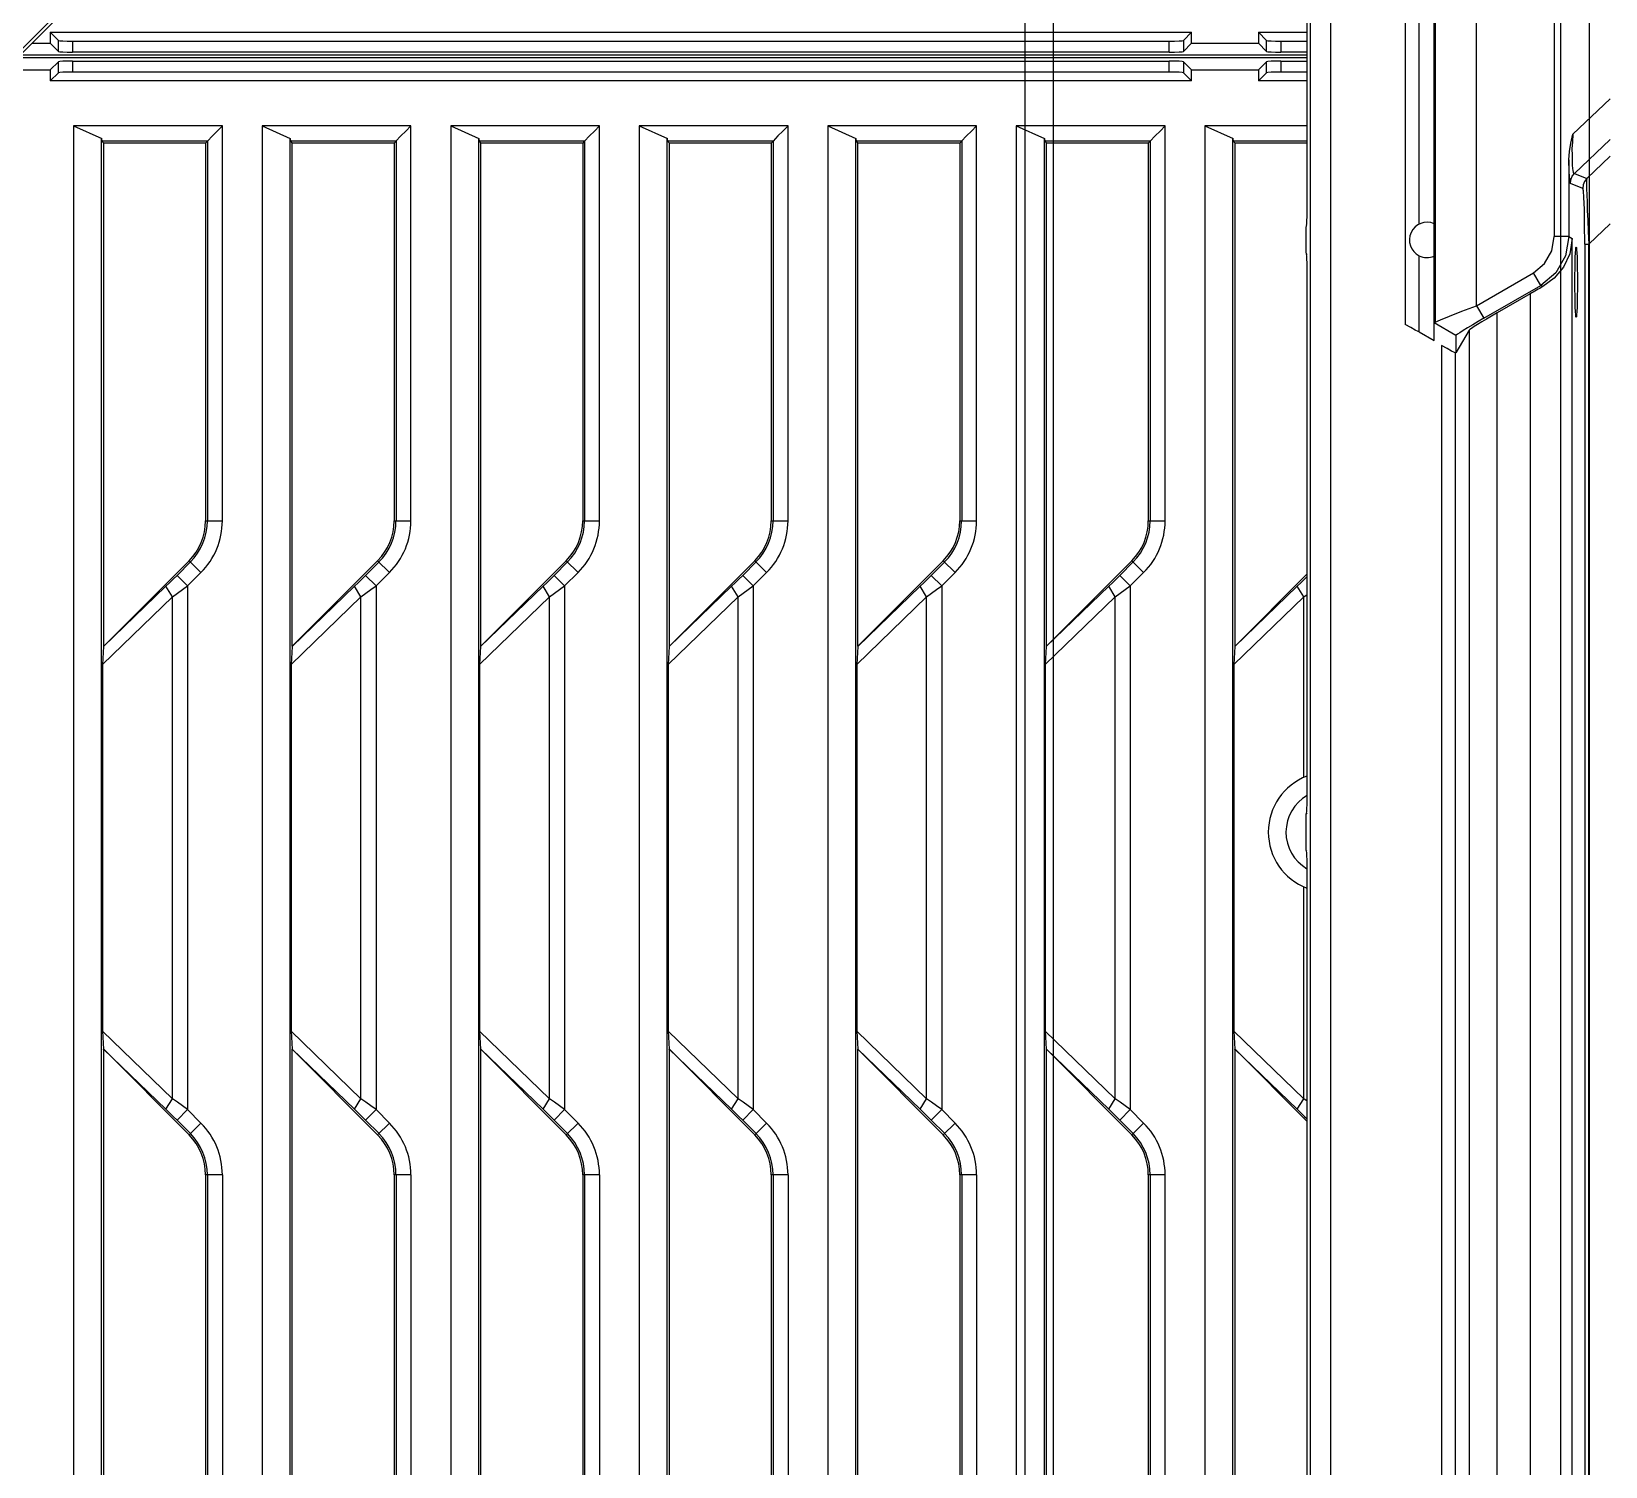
# Model space of a CAD drawing. Header units: millimetres. Extents: x -3132 to 28633, y 682 to 5849.
# Drawn here: x 23448.9 to 23560.6, y 3235.7 to 3337.5 of the extents above; entities that cross this region are included whole.
import ezdxf

# ---------------------------------------------------------------- set-up
doc = ezdxf.new("R2010")
doc.units = ezdxf.units.MM

# ---------------------------------------------------------------- blocks, each defined once
blk = doc.blocks.new('rtjg')
at = {"linetype": 'Continuous'}
for p, q in [((18622.74, 2010.34), (18703.24, 2090.84)), ((18703.99, 2091.29), (18622.97, 2010.27)), ((18719.54, 2082.29), (18719.54, 1838.49)), ((18718.12, 1838.49), (18718.12, 2077.42)), ((18726.89, 1993.68), (18726.89, 2033.94)), ((18724.84, 2032.79), (18724.84, 1994.82)), ((18726.96, 2032.65), (18726.96, 1994.97)), ((18729.89, 1996.14), (18729.89, 2031.48)), ((18735.42, 2026.57), (18735.42, 2001.04)), ((18717.89, 2002.83), (18717.89, 2024.79)), ((18725.83, 2001.93), (18725.83, 2025.69)), ((18627.45, 2014.75), (18628.77, 2014.75)), ((18628.77, 2015.53), (18709.69, 2015.53)), ((18628.77, 2015.53), (18629.34, 2014.96)), ((18628.77, 2015.53), (18628.77, 2014.75)), ((18628.77, 2014.75), (18629.34, 2014.18)), ((18629.34, 2014.18), (18629.34, 2014.96)), ((18630.34, 2014.91), (18708.12, 2014.91)), ((18630.34, 2014.91), (18630.34, 2014.13)), ((18708.12, 2014.13), (18708.12, 2014.91)), ((18709.69, 2015.53), (18709.12, 2014.96)), ((18709.12, 2014.96), (18709.12, 2014.18)), ((18709.69, 2014.75), (18709.12, 2014.18)), ((18709.69, 2014.75), (18709.69, 2015.53)), ((18709.69, 2014.75), (18714.45, 2014.75)), ((18714.45, 2015.53), (18717.89, 2015.53)), ((18714.45, 2015.53), (18715.02, 2014.96)), ((18714.45, 2015.53), (18714.45, 2014.75)), ((18714.45, 2014.75), (18715.02, 2014.18)), ((18715.02, 2014.18), (18715.02, 2014.96)), ((18716.02, 2014.91), (18717.89, 2014.91)), ((18716.02, 2014.91), (18716.02, 2014.13)), ((18717.89, 2013.71), (18626.41, 2013.71)), ((18717.89, 2013.91), (18626.61, 2013.91)), ((18708.12, 2014.13), (18630.34, 2014.13)), ((18717.89, 2014.13), (18716.02, 2014.13)), ((18625.57, 2012.87), (18628.77, 2012.87)), ((18628.77, 2012.87), (18629.34, 2013.44)), ((18628.77, 2012.87), (18628.77, 2012.09)), ((18628.77, 2012.09), (18629.34, 2012.66)), ((18629.34, 2012.66), (18629.34, 2013.44)), ((18630.34, 2013.49), (18708.12, 2013.49)), ((18630.34, 2013.49), (18630.34, 2012.71)), ((18708.12, 2012.71), (18630.34, 2012.71)), ((18708.12, 2012.71), (18708.12, 2013.49)), ((18709.69, 2012.87), (18709.12, 2013.44)), ((18709.12, 2013.44), (18709.12, 2012.66)), ((18709.69, 2012.09), (18709.12, 2012.66)), ((18709.69, 2012.87), (18714.45, 2012.87)), ((18709.69, 2012.09), (18709.69, 2012.87)), ((18714.45, 2012.87), (18715.02, 2013.44)), ((18714.45, 2012.87), (18714.45, 2012.09)), ((18714.45, 2012.09), (18715.02, 2012.66)), ((18715.02, 2012.66), (18715.02, 2013.44)), ((18716.02, 2013.49), (18717.89, 2013.49)), ((18716.02, 2013.49), (18716.02, 2012.71)), ((18717.89, 2012.71), (18716.02, 2012.71)), ((18709.69, 2012.09), (18628.77, 2012.09)), ((18717.89, 2012.09), (18714.45, 2012.09)), ((18736.74, 2008.3), (18739.39, 2010.81)), ((18640.97, 2008.9), (18630.42, 2008.9)), ((18630.42, 2008.9), (18632.42, 2007.99)), ((18630.42, 2008.9), (18630.42, 1785.31)), ((18632.41, 2007.99), (18632.43, 2007.81)), ((18632.41, 1785.31), (18632.41, 2007.99)), ((18640.97, 1980.89), (18640.97, 2008.9)), ((18654.34, 2008.9), (18643.79, 2008.9)), ((18643.79, 2008.9), (18645.79, 2007.99)), ((18643.79, 2008.9), (18643.79, 1785.31)), ((18645.78, 2007.99), (18645.8, 2007.81)), ((18645.78, 1785.31), (18645.78, 2007.99)), ((18654.34, 1980.89), (18654.34, 2008.9)), ((18667.71, 2008.9), (18657.16, 2008.9)), ((18657.16, 2008.9), (18659.16, 2007.99)), ((18657.16, 2008.9), (18657.16, 1785.31)), ((18659.15, 2007.99), (18659.17, 2007.81)), ((18659.15, 1785.31), (18659.15, 2007.99)), ((18667.71, 1980.89), (18667.71, 2008.9)), ((18681.08, 2008.9), (18670.53, 2008.9)), ((18670.53, 2008.9), (18672.53, 2007.99)), ((18670.53, 2008.9), (18670.53, 1785.31)), ((18672.52, 2007.99), (18672.54, 2007.81)), ((18672.52, 1785.31), (18672.52, 2007.99)), ((18681.08, 1980.89), (18681.08, 2008.9)), ((18694.45, 2008.9), (18683.9, 2008.9)), ((18683.9, 2008.9), (18685.9, 2007.99)), ((18683.9, 2008.9), (18683.9, 1785.7)), ((18685.89, 2007.99), (18685.91, 2007.81)), ((18685.89, 1786.87), (18685.89, 2007.99)), ((18694.45, 1980.89), (18694.45, 2008.9)), ((18707.82, 2008.9), (18697.27, 2008.9)), ((18697.27, 2008.9), (18699.27, 2007.99)), ((18697.27, 2008.9), (18697.27, 1798.19)), ((18699.26, 2007.99), (18699.28, 2007.81)), ((18699.26, 1800.18), (18699.26, 2007.99)), ((18707.82, 1980.89), (18707.82, 2008.9)), ((18717.89, 2008.9), (18710.64, 2008.9)), ((18710.64, 2008.9), (18712.64, 2007.99)), ((18710.64, 2008.9), (18710.64, 1809.44)), ((18712.63, 2007.99), (18712.65, 2007.81)), ((18712.63, 1813.55), (18712.63, 2007.99)), ((18632.43, 2007.81), (18632.56, 2007.68)), ((18639.78, 2007.68), (18632.56, 2007.68)), ((18632.56, 1972.01), (18632.56, 2007.68)), ((18639.87, 2007.77), (18639.78, 2007.68)), ((18639.78, 2007.68), (18639.78, 1980.89)), ((18639.91, 2007.81), (18639.87, 2007.77)), ((18639.92, 2007.82), (18639.92, 1980.89)), ((18645.8, 2007.81), (18645.93, 2007.68)), ((18653.15, 2007.68), (18645.93, 2007.68)), ((18645.93, 1972.01), (18645.93, 2007.68)), ((18653.24, 2007.77), (18653.15, 2007.68)), ((18653.15, 2007.68), (18653.15, 1980.89)), ((18653.28, 2007.81), (18653.24, 2007.77)), ((18653.29, 2007.82), (18653.29, 1980.89)), ((18659.17, 2007.81), (18659.3, 2007.68)), ((18666.52, 2007.68), (18659.3, 2007.68)), ((18659.3, 1972.01), (18659.3, 2007.68)), ((18666.61, 2007.77), (18666.52, 2007.68)), ((18666.52, 2007.68), (18666.52, 1980.89)), ((18666.65, 2007.81), (18666.61, 2007.77)), ((18666.66, 2007.82), (18666.66, 1980.89)), ((18672.54, 2007.81), (18672.67, 2007.68)), ((18679.89, 2007.68), (18672.67, 2007.68)), ((18672.67, 1972.01), (18672.67, 2007.68)), ((18679.98, 2007.77), (18679.89, 2007.68)), ((18679.89, 2007.68), (18679.89, 1980.89)), ((18680.02, 2007.81), (18679.98, 2007.77)), ((18680.03, 2007.82), (18680.03, 1980.89)), ((18685.91, 2007.81), (18686.04, 2007.68)), ((18693.26, 2007.68), (18686.04, 2007.68)), ((18686.04, 1972.01), (18686.04, 2007.68)), ((18693.35, 2007.77), (18693.26, 2007.68)), ((18693.26, 2007.68), (18693.26, 1980.89)), ((18693.39, 2007.81), (18693.35, 2007.77)), ((18693.4, 2007.82), (18693.4, 1980.89)), ((18699.28, 2007.81), (18699.41, 2007.68)), ((18706.63, 2007.68), (18699.41, 2007.68)), ((18699.41, 1972.01), (18699.41, 2007.68)), ((18706.72, 2007.77), (18706.63, 2007.68)), ((18706.63, 2007.68), (18706.63, 1980.89)), ((18706.76, 2007.81), (18706.72, 2007.77)), ((18706.77, 2007.82), (18706.77, 1980.89)), ((18712.65, 2007.81), (18712.78, 2007.68)), ((18717.89, 2007.68), (18712.78, 2007.68)), ((18712.78, 1972.01), (18712.78, 2007.68)), ((18739.39, 2007.94), (18736.85, 2005.53)), ((18736.45, 2006.49), (18736.45, 2001.04)), ((18737.73, 2005.17), (18739.39, 2006.75)), ((18737.43, 2004.46), (18736.56, 2004.82)), ((18736.85, 2005.53), (18737.73, 2005.17)), ((18717.82, 2001.74), (18717.86, 2001.84)), ((18717.82, 1999.87), (18717.82, 2001.74)), ((18739.39, 2001.94), (18737.87, 2000.5)), ((18736.45, 2001.04), (18735.42, 2001.04)), ((18736.45, 2001.04), (18736.69, 2000.91)), ((18736.69, 1801.59), (18736.69, 2000.91)), ((18737.58, 2000.5), (18737.87, 2000.5)), ((18737.58, 2000.5), (18737.58, 1791.5)), ((18737.87, 1791.54), (18737.87, 2000.5)), ((18717.82, 1999.87), (18717.86, 1999.78)), ((18725.83, 1994.29), (18725.83, 1999.69)), ((18717.89, 1961.16), (18717.89, 1998.79)), ((18729.89, 1996.14), (18733.94, 1998.48)), ((18734.46, 1997.58), (18733.94, 1998.48)), ((18730.41, 1995.25), (18734.46, 1997.58)), ((18733.7, 1996.98), (18731.37, 1995.64)), ((18733.7, 1996.98), (18733.7, 1801.59)), ((18734.6, 1997.5), (18734.46, 1997.58)), ((18729.89, 1996.14), (18730.41, 1995.25)), ((18728.44, 1994.03), (18726.89, 1994.93)), ((18726.96, 1994.97), (18727.34, 1995.14)), ((18731.37, 1803.91), (18731.37, 1995.64)), ((18725.83, 1994.29), (18726.89, 1993.68)), ((18729.37, 1994.41), (18728.44, 1992.8)), ((18728.44, 1994.03), (18728.44, 1992.8)), ((18729.37, 1994.41), (18729.37, 1806.01)), ((18727.42, 1993.33), (18727.42, 1830.61)), ((18728.44, 1992.8), (18728.42, 1992.79)), ((18728.42, 1830.61), (18728.42, 1992.79)), ((18639.78, 1980.89), (18640.97, 1980.89)), ((18653.15, 1980.89), (18654.34, 1980.89)), ((18666.52, 1980.89), (18667.71, 1980.89)), ((18679.89, 1980.89), (18681.08, 1980.89)), ((18693.26, 1980.89), (18694.45, 1980.89)), ((18706.63, 1980.89), (18707.82, 1980.89)), ((18638.61, 1978.06), (18632.56, 1972.01)), ((18638.71, 1977.97), (18637.76, 1977.02)), ((18639.45, 1977.22), (18638.61, 1978.06)), ((18651.98, 1978.06), (18645.93, 1972.01)), ((18652.08, 1977.97), (18651.13, 1977.02)), ((18652.82, 1977.22), (18651.98, 1978.06)), ((18665.35, 1978.06), (18659.3, 1972.01)), ((18665.45, 1977.97), (18664.5, 1977.02)), ((18666.19, 1977.22), (18665.35, 1978.06)), ((18678.72, 1978.06), (18672.67, 1972.01)), ((18678.82, 1977.97), (18677.87, 1977.02)), ((18679.56, 1977.22), (18678.72, 1978.06)), ((18692.09, 1978.06), (18686.04, 1972.01)), ((18692.19, 1977.97), (18691.24, 1977.02)), ((18692.93, 1977.22), (18692.09, 1978.06)), ((18705.46, 1978.06), (18699.41, 1972.01)), ((18705.56, 1977.97), (18704.61, 1977.02)), ((18706.3, 1977.22), (18705.46, 1978.06)), ((18637.76, 1977.02), (18638.5, 1976.27)), ((18638.5, 1976.27), (18639.45, 1977.22)), ((18651.13, 1977.02), (18651.87, 1976.27)), ((18651.87, 1976.27), (18652.82, 1977.22)), ((18664.5, 1977.02), (18665.24, 1976.27)), ((18665.24, 1976.27), (18666.19, 1977.22)), ((18677.87, 1977.02), (18678.61, 1976.27)), ((18678.61, 1976.27), (18679.56, 1977.22)), ((18691.24, 1977.02), (18691.98, 1976.27)), ((18691.98, 1976.27), (18692.93, 1977.22)), ((18704.61, 1977.02), (18705.35, 1976.27)), ((18705.35, 1976.27), (18706.3, 1977.22)), ((18717.89, 1977.12), (18712.78, 1972.01)), ((18636.97, 1976.25), (18632.54, 1971.97)), ((18637.43, 1975.5), (18636.97, 1976.25)), ((18638.5, 1976.27), (18638.5, 1939.13)), ((18650.34, 1976.25), (18645.91, 1971.97)), ((18650.8, 1975.5), (18650.34, 1976.25)), ((18651.87, 1976.27), (18651.87, 1939.13)), ((18663.71, 1976.25), (18659.28, 1971.97)), ((18664.17, 1975.5), (18663.71, 1976.25)), ((18665.24, 1976.27), (18665.24, 1939.13)), ((18677.08, 1976.25), (18672.65, 1971.97)), ((18677.54, 1975.5), (18677.08, 1976.25)), ((18678.61, 1976.27), (18678.61, 1939.13)), ((18690.45, 1976.25), (18686.02, 1971.97)), ((18690.91, 1975.5), (18690.45, 1976.25)), ((18691.98, 1976.27), (18691.98, 1939.13)), ((18703.82, 1976.25), (18699.39, 1971.97)), ((18704.28, 1975.5), (18703.82, 1976.25)), ((18705.35, 1976.27), (18705.35, 1939.13)), ((18717.19, 1976.25), (18712.76, 1971.97)), ((18717.65, 1975.5), (18717.19, 1976.25)), ((18717.65, 1975.5), (18717.89, 1975.67)), ((18632.47, 1970.71), (18637.43, 1975.5)), ((18637.43, 1939.9), (18637.43, 1975.5)), ((18645.84, 1970.71), (18650.8, 1975.5)), ((18650.8, 1939.9), (18650.8, 1975.5)), ((18659.21, 1970.71), (18664.17, 1975.5)), ((18664.17, 1939.9), (18664.17, 1975.5)), ((18672.58, 1970.71), (18677.54, 1975.5)), ((18677.54, 1939.9), (18677.54, 1975.5)), ((18685.95, 1970.71), (18690.91, 1975.5)), ((18690.91, 1939.9), (18690.91, 1975.5)), ((18699.32, 1970.71), (18704.28, 1975.5)), ((18704.28, 1939.9), (18704.28, 1975.5)), ((18712.69, 1970.71), (18717.65, 1975.5)), ((18717.65, 1962.69), (18717.65, 1975.5)), ((18632.54, 1971.97), (18632.47, 1970.71)), ((18632.56, 1972), (18632.54, 1971.97)), ((18645.91, 1971.97), (18645.84, 1970.71)), ((18645.93, 1972), (18645.91, 1971.97)), ((18659.28, 1971.97), (18659.21, 1970.71)), ((18659.3, 1972), (18659.28, 1971.97)), ((18672.65, 1971.97), (18672.58, 1970.71)), ((18672.67, 1972), (18672.65, 1971.97)), ((18686.02, 1971.97), (18685.95, 1970.71)), ((18686.04, 1972), (18686.02, 1971.97)), ((18699.39, 1971.97), (18699.32, 1970.71)), ((18699.41, 1972), (18699.39, 1971.97)), ((18712.76, 1971.97), (18712.69, 1970.71)), ((18712.78, 1972), (18712.76, 1971.97)), ((18632.47, 1970.71), (18632.47, 1944.7)), ((18645.84, 1970.71), (18645.84, 1944.7)), ((18659.21, 1970.71), (18659.21, 1944.7)), ((18672.58, 1970.71), (18672.58, 1944.7)), ((18685.95, 1970.71), (18685.95, 1944.7)), ((18699.32, 1970.71), (18699.32, 1944.7)), ((18712.69, 1970.71), (18712.69, 1944.7)), ((18717.86, 1960.17), (18717.82, 1960.11)), ((18717.82, 1957.51), (18717.82, 1960.11)), ((18717.86, 1957.45), (18717.82, 1957.51)), ((18717.89, 1821.29), (18717.89, 1956.46)), ((18717.65, 1939.9), (18717.65, 1954.93)), ((18637.43, 1939.9), (18632.47, 1944.7)), ((18632.47, 1944.7), (18632.54, 1943.43)), ((18650.8, 1939.9), (18645.84, 1944.7)), ((18645.84, 1944.7), (18645.91, 1943.43)), ((18664.17, 1939.9), (18659.21, 1944.7)), ((18659.21, 1944.7), (18659.28, 1943.43)), ((18677.54, 1939.9), (18672.58, 1944.7)), ((18672.58, 1944.7), (18672.65, 1943.43)), ((18690.91, 1939.9), (18685.95, 1944.7)), ((18685.95, 1944.7), (18686.02, 1943.43)), ((18704.28, 1939.9), (18699.32, 1944.7)), ((18699.32, 1944.7), (18699.39, 1943.43)), ((18717.65, 1939.9), (18712.69, 1944.7)), ((18712.69, 1944.7), (18712.76, 1943.43)), ((18632.55, 1943.43), (18636.97, 1939.16)), ((18632.56, 1943.41), (18638.61, 1937.34)), ((18632.56, 1834.22), (18632.56, 1943.41)), ((18645.92, 1943.43), (18650.34, 1939.16)), ((18645.93, 1943.41), (18651.98, 1937.34)), ((18645.93, 1834.22), (18645.93, 1943.41)), ((18659.29, 1943.43), (18663.71, 1939.16)), ((18659.3, 1943.41), (18665.35, 1937.34)), ((18659.3, 1834.22), (18659.3, 1943.41)), ((18672.66, 1943.43), (18677.08, 1939.16)), ((18672.67, 1943.41), (18678.72, 1937.34)), ((18672.67, 1834.22), (18672.67, 1943.41)), ((18686.03, 1943.43), (18690.45, 1939.16)), ((18686.04, 1943.41), (18692.09, 1937.34)), ((18686.04, 1834.22), (18686.04, 1943.41)), ((18699.4, 1943.43), (18703.82, 1939.16)), ((18699.41, 1943.41), (18705.46, 1937.34)), ((18699.41, 1834.22), (18699.41, 1943.41)), ((18712.77, 1943.43), (18717.19, 1939.16)), ((18712.78, 1943.41), (18717.89, 1938.29)), ((18712.78, 1834.22), (18712.78, 1943.41)), ((18636.97, 1939.16), (18637.43, 1939.9)), ((18650.34, 1939.16), (18650.8, 1939.9)), ((18663.71, 1939.16), (18664.17, 1939.9)), ((18677.08, 1939.16), (18677.54, 1939.9)), ((18690.45, 1939.16), (18690.91, 1939.9)), ((18703.82, 1939.16), (18704.28, 1939.9)), ((18717.19, 1939.16), (18717.65, 1939.9)), ((18717.89, 1939.74), (18717.65, 1939.9)), ((18638.5, 1939.13), (18637.76, 1938.39)), ((18639.45, 1938.18), (18638.5, 1939.13)), ((18651.87, 1939.13), (18651.13, 1938.39)), ((18652.82, 1938.18), (18651.87, 1939.13)), ((18665.24, 1939.13), (18664.5, 1938.39)), ((18666.19, 1938.18), (18665.24, 1939.13)), ((18678.61, 1939.13), (18677.87, 1938.39)), ((18679.56, 1938.18), (18678.61, 1939.13)), ((18691.98, 1939.13), (18691.24, 1938.39)), ((18692.93, 1938.18), (18691.98, 1939.13)), ((18705.35, 1939.13), (18704.61, 1938.39)), ((18706.3, 1938.18), (18705.35, 1939.13)), ((18637.76, 1938.39), (18638.71, 1937.44)), ((18638.61, 1937.34), (18639.45, 1938.18)), ((18651.13, 1938.39), (18652.08, 1937.44)), ((18651.98, 1937.34), (18652.82, 1938.18)), ((18664.5, 1938.39), (18665.45, 1937.44)), ((18665.35, 1937.34), (18666.19, 1938.18)), ((18677.87, 1938.39), (18678.82, 1937.44)), ((18678.72, 1937.34), (18679.56, 1938.18)), ((18691.24, 1938.39), (18692.19, 1937.44)), ((18692.09, 1937.34), (18692.93, 1938.18)), ((18704.61, 1938.39), (18705.56, 1937.44)), ((18705.46, 1937.34), (18706.3, 1938.18)), ((18640.97, 1934.51), (18639.78, 1934.51)), ((18639.78, 1934.51), (18639.78, 1843.11)), ((18639.92, 1934.51), (18639.92, 1843.11)), ((18640.97, 1934.51), (18640.97, 1843.11)), ((18654.34, 1934.51), (18653.15, 1934.51)), ((18653.15, 1934.51), (18653.15, 1843.11)), ((18653.29, 1934.51), (18653.29, 1843.11)), ((18654.34, 1934.51), (18654.34, 1843.11)), ((18667.71, 1934.51), (18666.52, 1934.51)), ((18666.52, 1934.51), (18666.52, 1843.11)), ((18666.66, 1934.51), (18666.66, 1843.11)), ((18667.71, 1934.51), (18667.71, 1843.11)), ((18681.08, 1934.51), (18679.89, 1934.51)), ((18679.89, 1934.51), (18679.89, 1843.11)), ((18680.03, 1934.51), (18680.03, 1843.11)), ((18681.08, 1934.51), (18681.08, 1843.11)), ((18694.45, 1934.51), (18693.26, 1934.51)), ((18693.26, 1934.51), (18693.26, 1843.11)), ((18693.4, 1934.51), (18693.4, 1843.11)), ((18694.45, 1934.51), (18694.45, 1843.11)), ((18707.82, 1934.51), (18706.63, 1934.51)), ((18706.63, 1934.51), (18706.63, 1843.11)), ((18706.77, 1934.51), (18706.77, 1843.11)), ((18707.82, 1843.11), (18707.82, 1934.51))]:
    blk.add_line(p, q, dxfattribs=at)
for points in [[(18640.97, 2008.9), (18640.61, 2008.53), (18640.26, 2008.18), (18639.91, 2007.82)], [(18654.34, 2008.9), (18653.98, 2008.53), (18653.63, 2008.18), (18653.28, 2007.82)], [(18667.71, 2008.9), (18667.35, 2008.53), (18667, 2008.18), (18666.65, 2007.82)], [(18681.08, 2008.9), (18680.72, 2008.53), (18680.37, 2008.18), (18680.02, 2007.82)], [(18694.45, 2008.9), (18694.09, 2008.53), (18693.74, 2008.18), (18693.39, 2007.82)], [(18707.82, 2008.9), (18707.46, 2008.53), (18707.11, 2008.18), (18706.76, 2007.82)], [(18736.45, 2006.49), (18736.49, 2007.08), (18736.59, 2007.68), (18736.74, 2008.3)], [(18736.74, 2008.3), (18736.7, 2007.76), (18736.67, 2007.26), (18736.68, 2006.82), (18736.68, 2006.44), (18736.69, 2006.11), (18736.71, 2005.88), (18736.74, 2005.72), (18736.76, 2005.62), (18736.77, 2005.54), (18736.81, 2005.52), (18736.85, 2005.53)], [(18639.91, 2007.82), (18637.44, 2007.82), (18634.94, 2007.81), (18632.43, 2007.81)], [(18653.28, 2007.82), (18650.81, 2007.82), (18648.31, 2007.81), (18645.8, 2007.81)], [(18666.65, 2007.82), (18664.18, 2007.82), (18661.68, 2007.81), (18659.17, 2007.81)], [(18680.02, 2007.82), (18677.55, 2007.82), (18675.05, 2007.81), (18672.54, 2007.81)], [(18693.39, 2007.82), (18690.92, 2007.82), (18688.42, 2007.81), (18685.91, 2007.81)], [(18706.76, 2007.82), (18704.29, 2007.82), (18701.79, 2007.81), (18699.28, 2007.81)], [(18717.89, 2007.82), (18715.16, 2007.81), (18712.65, 2007.81)], [(18736.56, 2004.82), (18736.51, 2005.05), (18736.48, 2005.63), (18736.45, 2006.49)], [(18736.56, 2004.82), (18736.6, 2005.08), (18736.69, 2005.32), (18736.85, 2005.53)], [(18737.73, 2005.17), (18737.57, 2004.96), (18737.47, 2004.72), (18737.43, 2004.46)], [(18737.73, 2005.17), (18737.71, 2005.03), (18737.71, 2004.78), (18737.71, 2004.43), (18737.72, 2004), (18737.74, 2003.49), (18737.76, 2002.89), (18737.79, 2002.2), (18737.82, 2001.4), (18737.87, 2000.5)], [(18737.58, 2000.5), (18737.57, 2001.92), (18737.55, 2003), (18737.52, 2003.81), (18737.48, 2004.28), (18737.43, 2004.46)], [(18733.94, 1998.48), (18734.72, 1999.14), (18735.24, 2000.03), (18735.42, 2001.04)], [(18736.45, 2001.04), (18736.21, 1999.68), (18735.52, 1998.48), (18734.46, 1997.58)], [(18736.69, 2000.91), (18736.51, 1999.83), (18736.06, 1998.87), (18735.4, 1998.09), (18734.6, 1997.5)], [(18727.34, 1995.14), (18727.99, 1995.41), (18728.87, 1995.75), (18729.89, 1996.14)], [(18725.84, 1994.29), (18725.76, 1994.32), (18725.56, 1994.42), (18725.24, 1994.59), (18724.84, 1994.82)], [(18726.96, 1994.97), (18726.94, 1994.96), (18726.92, 1994.95), (18726.89, 1994.95)], [(18730.41, 1995.25), (18730.02, 1995.02), (18729.63, 1994.79), (18729.27, 1994.57), (18728.96, 1994.38), (18728.72, 1994.23), (18728.56, 1994.13), (18728.46, 1994.06), (18728.44, 1994.03)], [(18728.42, 1992.79), (18728.33, 1992.83), (18728.13, 1992.93), (18727.82, 1993.11), (18727.42, 1993.33)], [(18637.76, 1977.02), (18637.49, 1976.75), (18637.23, 1976.49), (18636.97, 1976.25)], [(18651.13, 1977.02), (18650.86, 1976.75), (18650.6, 1976.49), (18650.34, 1976.25)], [(18664.5, 1977.02), (18664.23, 1976.75), (18663.97, 1976.49), (18663.71, 1976.25)], [(18677.87, 1977.02), (18677.6, 1976.75), (18677.34, 1976.49), (18677.08, 1976.25)], [(18691.24, 1977.02), (18690.97, 1976.75), (18690.71, 1976.49), (18690.45, 1976.25)], [(18704.61, 1977.02), (18704.34, 1976.75), (18704.08, 1976.49), (18703.82, 1976.25)], [(18717.89, 1976.93), (18717.71, 1976.75), (18717.45, 1976.49), (18717.19, 1976.25)], [(18637.43, 1975.5), (18637.78, 1975.75), (18638.14, 1976.01), (18638.5, 1976.27)], [(18650.8, 1975.5), (18651.15, 1975.75), (18651.51, 1976.01), (18651.87, 1976.27)], [(18664.17, 1975.5), (18664.52, 1975.75), (18664.88, 1976.01), (18665.24, 1976.27)], [(18677.54, 1975.5), (18677.89, 1975.75), (18678.25, 1976.01), (18678.61, 1976.27)], [(18690.91, 1975.5), (18691.26, 1975.75), (18691.62, 1976.01), (18691.98, 1976.27)], [(18704.28, 1975.5), (18704.63, 1975.75), (18704.99, 1976.01), (18705.35, 1976.27)], [(18632.55, 1943.4), (18632.55, 1943.41), (18632.55, 1943.42), (18632.55, 1943.43)], [(18645.92, 1943.4), (18645.92, 1943.41), (18645.92, 1943.42), (18645.92, 1943.43)], [(18659.29, 1943.4), (18659.29, 1943.41), (18659.29, 1943.42), (18659.29, 1943.43)], [(18672.66, 1943.4), (18672.66, 1943.41), (18672.66, 1943.42), (18672.66, 1943.43)], [(18686.03, 1943.4), (18686.03, 1943.41), (18686.03, 1943.42), (18686.03, 1943.43)], [(18712.77, 1943.4), (18712.77, 1943.41), (18712.77, 1943.42), (18712.77, 1943.43)], [(18638.5, 1939.13), (18638.14, 1939.4), (18637.78, 1939.65), (18637.43, 1939.9)], [(18651.87, 1939.13), (18651.51, 1939.4), (18651.15, 1939.65), (18650.8, 1939.9)], [(18665.24, 1939.13), (18664.88, 1939.4), (18664.52, 1939.65), (18664.17, 1939.9)], [(18678.61, 1939.13), (18678.25, 1939.4), (18677.89, 1939.65), (18677.54, 1939.9)], [(18691.98, 1939.13), (18691.62, 1939.4), (18691.26, 1939.65), (18690.91, 1939.9)], [(18705.35, 1939.13), (18704.99, 1939.4), (18704.63, 1939.65), (18704.28, 1939.9)], [(18636.97, 1939.16), (18637.23, 1938.91), (18637.49, 1938.65), (18637.76, 1938.39)], [(18650.34, 1939.16), (18650.6, 1938.91), (18650.86, 1938.65), (18651.13, 1938.39)], [(18663.71, 1939.16), (18663.97, 1938.91), (18664.23, 1938.65), (18664.5, 1938.39)], [(18677.08, 1939.16), (18677.34, 1938.91), (18677.6, 1938.65), (18677.87, 1938.39)], [(18690.45, 1939.16), (18690.71, 1938.91), (18690.97, 1938.65), (18691.24, 1938.39)], [(18703.82, 1939.16), (18704.08, 1938.91), (18704.34, 1938.65), (18704.61, 1938.39)], [(18717.19, 1939.16), (18717.45, 1938.91), (18717.71, 1938.65), (18717.89, 1938.47)]]:
    blk.add_lwpolyline(points, dxfattribs=at)
for centre, radius, start, end in [((18726.39, 2000.81), 1.25, 66.4218, 243.5156), ((18726.39, 2000.81), 1.25, 243.5772, 293.5782), ((18635.78, 1980.89), 4, 314.9993, 360), ((18635.78, 1980.89), 4.13, 315, 0), ((18635.78, 1980.89), 5.19, 315, 360), ((18649.15, 1980.89), 4, 314.9993, 360), ((18649.15, 1980.89), 4.13, 315, 0), ((18649.15, 1980.89), 5.19, 315, 360), ((18662.52, 1980.89), 4, 314.9993, 360), ((18662.52, 1980.89), 4.13, 315, 0), ((18662.52, 1980.89), 5.19, 315, 360), ((18675.89, 1980.89), 4, 314.9993, 360), ((18675.89, 1980.89), 4.13, 315, 0), ((18675.89, 1980.89), 5.19, 315, 360), ((18689.26, 1980.89), 4, 314.9993, 360), ((18689.26, 1980.89), 4.13, 315, 0), ((18689.26, 1980.89), 5.19, 315, 360), ((18702.63, 1980.89), 4, 314.9993, 360), ((18702.63, 1980.89), 4.13, 315, 0), ((18702.63, 1980.89), 5.19, 315, 360), ((18719.39, 1958.81), 4.25, 110.8833, 249.1187), ((18719.39, 1958.81), 3, 119.714, 239.8218), ((18635.78, 1934.51), 5.19, 0, 45), ((18649.15, 1934.51), 5.19, 0, 45), ((18662.52, 1934.51), 5.19, 0, 45), ((18675.89, 1934.51), 5.19, 0, 45), ((18689.26, 1934.51), 5.19, 0, 45), ((18702.63, 1934.51), 5.19, 0, 45), ((18635.78, 1934.51), 4, 0, 45.0007), ((18635.78, 1934.51), 4.13, 0, 45), ((18649.15, 1934.51), 4, 0, 45.0007), ((18649.15, 1934.51), 4.13, 0, 45), ((18662.52, 1934.51), 4, 0, 45.0007), ((18662.52, 1934.51), 4.13, 0, 45), ((18675.89, 1934.51), 4, 0, 45.0007), ((18675.89, 1934.51), 4.13, 0, 45), ((18689.26, 1934.51), 4, 0, 45.0007), ((18689.26, 1934.51), 4.13, 0, 45), ((18702.63, 1934.51), 4, 0, 45.0007), ((18702.63, 1934.51), 4.13, 0, 45)]:
    blk.add_arc(centre, radius, start, end, dxfattribs=at)
for centre, major_axis, ratio, start_param, end_param in [((18630.34, 2014.96), (1, 0), 0.052408, -3.089233, -1.570796), ((18708.12, 2014.96), (1, 0), 0.052408, -1.570796, -0.05236), ((18716.02, 2014.96), (1, 0), 0.052408, -3.089233, -1.570796), ((18630.34, 2014.18), (1, 0), 0.052408, -3.089233, -1.570796), ((18708.12, 2014.18), (1, 0), 0.052408, -1.570796, -0.05236), ((18716.02, 2014.18), (1, 0), 0.052408, -3.089233, -1.570796), ((18630.34, 2013.44), (1, 0), 0.052408, 1.570796, 3.089233), ((18630.34, 2012.66), (1, 0), 0.052408, 1.570796, 3.089233), ((18708.12, 2013.44), (1, 0), 0.052408, 0.05236, 1.570796), ((18708.12, 2012.66), (1, 0), 0.052408, 0.05236, 1.570796), ((18716.02, 2013.44), (1, 0), 0.052408, 1.570796, 3.089233), ((18716.02, 2012.66), (1, 0), 0.052408, 1.570796, 3.089233), ((18717.85, 2002.83), (0, 0.996), 0.034921, -3.054326, -1.570796), ((18717.85, 1998.79), (0, 0.996), 0.034921, -1.570796, -0.087266), ((18733.7, 1996.86), (3, 1.73), 0.030233, 1.24753, 1.553322), ((18731.37, 1995.56), (2, 1.16), 0.030233, 1.553322, 3.089211), ((18717.85, 1961.16), (0, 0.996), 0.034921, -3.089233, -1.570796), ((18717.85, 1956.46), (0, 0.996), 0.034921, -1.570796, -0.05236)]:
    blk.add_ellipse(centre, major_axis=major_axis, ratio=ratio, start_param=start_param, end_param=end_param, dxfattribs=at)
blk.add_ellipse((18736.97, 1997.81), major_axis=(0, 2.5), ratio=0.034921, dxfattribs=at)
blk = doc.blocks.new('*U107')
blk.add_blockref('rtjg', (-18489.39, -2267.31))
blk = doc.blocks.new('*U108')
at = {"color": 0, "linetype": 'ByBlock', "lineweight": -2, "transparency": 16777216}
blk.add_blockref('*U107', (0, 1000), dxfattribs=at)
blk = doc.blocks.new('hfnv')
at = {"color": 114, "linetype": 'Continuous', "true_color": 0x139b48}
for p, q in [((20749.48, 6507.59), (20749.48, 7504.59)), ((20751.48, 7504.59), (20751.48, 6507.59)), ((20789.48, 7504.59), (20789.48, 6507.59)), ((20787.48, 6610.7), (20787.48, 7401.47))]:
    blk.add_line(p, q, dxfattribs=at)
blk = doc.blocks.new('*U116')
blk.add_blockref('hfnv', (-20547.98, -7013.09))
blk = doc.blocks.new('*U117')
at = {"color": 0, "linetype": 'ByBlock', "lineweight": -2, "transparency": 16777216}
blk.add_blockref('*U116', (0, 1000), dxfattribs=at)

msp = doc.modelspace()

# ---------------------------------------------------------------- block references
for name, p in [('*U117', (23317.901, 2592.128)), ('*U108', (23310.901, 2589.228))]:
    msp.add_blockref(name, p)

doc.saveas('drawing.dxf')
